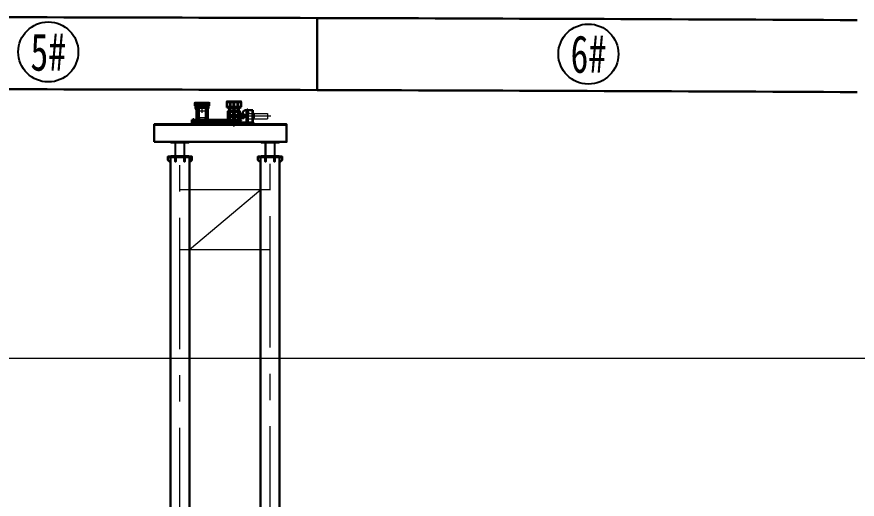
# Model space of a CAD drawing. Extents: x 1767995 to 4174245, y 542814 to 862564.
# Drawn here: x 2481951 to 2509961, y 656450 to 672524 of the extents above; entities that cross this region are included whole.
import ezdxf
from ezdxf.enums import TextEntityAlignment as Align
from ezdxf.lldxf.tags import DXFTag

# ---------------------------------------------------------------- set-up
doc = ezdxf.new("R2010")
doc.units = 0
doc.header["$LTSCALE"] = 3500.000000000002
for name, pattern in [('ACAD_ISO02W100', [15, 12, -3]), ('CENTER', [2, 1.25, -0.25, 0.25, -0.25]), ('CENTER8', [6.3500000000000005, 3.96875, -0.79375, 0.79375, -0.79375]), ('CENTERX2', [101.60000000000001, 63.5, -12.7, 12.7, -12.7]), ('DASHED', [0.75, 0.5, -0.25]), ('LINEL4', [12.5, 7.5, -2, 1, -2])]:
    doc.linetypes.add(name, pattern=pattern)
for name, color, linetype, lineweight in [('0 尺寸线', 4, 'Continuous', 18), ('1 BZ 标注', 2, 'Continuous', 13), ('1粗实线', 1, 'Continuous', 30), ('3中心线', 6, 'CENTER', 18), ('AM_0', 7, 'Continuous', 50), ('中心线', 2, 'CENTER', 15), ('尺寸标注', 3, 'Continuous', 18), ('文字', 7, 'Continuous', 15), ('标注', 3, 'Continuous', 18), ('桥 构造粗实', 1, 'Continuous', 30)]:
    doc.layers.add(name, color=color, linetype=linetype, lineweight=lineweight)
doc.layers.add('M_Prof', color=2, linetype='Continuous')
doc.layers.add('卡特粗实线', color=7, linetype='Continuous')
doc.styles.add('图内文字', font='仿宋_GB2312.TTF', dxfattribs={"width": 0.7})
tags = doc.linetypes.add('DASHDOT0', pattern=[1, 0.4, -0.3, 0, -0.3]).pattern_tags.tags
tags[10:11] = [DXFTag(74, 4), DXFTag(75, 0), DXFTag(340, '0'), DXFTag(46, 0.0), DXFTag(50, 0.0), DXFTag(44, 0.0), DXFTag(45, 0.0)]
tags[8:9] = [DXFTag(74, 4), DXFTag(75, 0), DXFTag(340, '0'), DXFTag(46, 0.0), DXFTag(50, 0.0), DXFTag(44, 0.0), DXFTag(45, 0.0)]
tags[6:7] = [DXFTag(74, 4), DXFTag(75, 0), DXFTag(340, '0'), DXFTag(46, 0.0), DXFTag(50, 0.0), DXFTag(44, 0.0), DXFTag(45, 0.0)]
tags[4:5] = [DXFTag(74, 4), DXFTag(75, 0), DXFTag(340, '0'), DXFTag(46, 0.0), DXFTag(50, 0.0), DXFTag(44, 0.0), DXFTag(45, 0.0)]

# ---------------------------------------------------------------- blocks, each defined once
blk = doc.blocks.new('SW_CENTERMARKSYMBOL_15')
at = {"color": 0, "linetype": 'Continuous', "lineweight": 0}
for p, q in [((-1, 0), (-1.213739999999962, 0)), ((0, 0), (-0.4999999999999451, 0)), ((0, 1), (0, 1.213740000000018)), ((0, 0), (0, 0.5000000000000006)), ((0, 0), (0, -0.5000000000000006)), ((0, 0), (0.5000000000000561, 0)), ((1, 0), (1.213740000000073, 0)), ((0, -1), (0, -1.21373999999999))]:
    blk.add_line(p, q, dxfattribs=at)
blk = doc.blocks.new('1234569')
at = {"layer": '尺寸标注', "color": 7, "linetype": 'CENTER8'}
for p, q in [((-196110.6224886115, -679551.4902300471), (-196089.9058662768, -679551.4902300471)), ((-196100.2641774442, -679561.8485412145), (-196100.2641774442, -679541.1319188797)), ((-196100.2641774442, -679595.4103165346), (-196100.2641774442, -679566.490230047))]:
    blk.add_line(p, q, dxfattribs=at)
at = {"layer": '尺寸标注', "color": 7}
for points in [[(-196105.6493422513, -679565.4902300471), (-196105.7641774441, -679565.4902300471, 0.4142135623730951), (-196107.7641774442, -679567.490230047), (-196107.7641774442, -679575.490230047)], [(-196092.7641774442, -679575.490230047), (-196092.7641774442, -679567.490230047, 0.4142135623730951), (-196094.7641774442, -679565.4902300471), (-196094.8790126369, -679565.4902300471)]]:
    blk.add_lwpolyline(points, format="xyb", dxfattribs=at)
blk.add_lwpolyline([(-196095.2641774441, -679575.4902300471), (-196095.2641774441, -679600.490230047), (-196100.2641774442, -679603.1568104632), (-196105.2641774442, -679600.490230047), (-196105.2641774442, -679575.4902300471)], dxfattribs=at)
for radius in [15, 10.35831116733607]:
    blk.add_circle((-196100.2641774442, -679551.4902300471), radius, dxfattribs=at)
blk = doc.blocks.new('456')
at = {"layer": '尺寸标注', "color": 1, "linetype": 'DASHDOT0'}
for p, q in [((-216146.60989758, -678336.9615042597), (-216153.60989758, -678336.9615042597)), ((-216150.10989758, -678340.4615042597), (-216150.10989758, -678333.4615042597))]:
    blk.add_line(p, q, dxfattribs=at)
at = {"layer": '尺寸标注', "color": 1}
blk.add_circle((-216150.10989758, -678336.9615042597), 3.5, dxfattribs=at)
blk = doc.blocks.new('321321')
at = {"layer": '尺寸标注', "color": 1, "linetype": 'DASHDOT0'}
for p, q in [((-216210.6599132378, -682363.8284220996), (-216217.6599132378, -682363.8284220996)), ((-216214.1599132378, -682367.3284220994), (-216214.1599132378, -682360.3284220997)), ((-215990.6599132378, -682363.8284220996), (-215997.6599132378, -682363.8284220996)), ((-215994.1599132379, -682367.3284220994), (-215994.1599132379, -682360.3284220997)), ((-215770.6599132378, -682363.8284220996), (-215777.6599132378, -682363.8284220996)), ((-215774.1599132378, -682367.3284220994), (-215774.1599132378, -682360.3284220997)), ((-215550.6599132378, -682363.8284220996), (-215557.6599132378, -682363.8284220996)), ((-215554.1599132378, -682367.3284220994), (-215554.1599132378, -682360.3284220997)), ((-215330.6599132378, -682363.8284220996), (-215337.6599132378, -682363.8284220996)), ((-215334.1599132378, -682367.3284220994), (-215334.1599132378, -682360.3284220997))]:
    blk.add_line(p, q, dxfattribs=at)
at = {"layer": '尺寸标注', "color": 1}
for points in [[(-216212.1992461502, -682367.1509489653), (-216210.3021870235, -682363.7916980261), (-216212.2628541111, -682360.4691711604), (-216216.1205803254, -682360.5058952337), (-216218.0176394521, -682363.8651461727), (-216216.0569723646, -682367.1876730386)], [(-215992.1992461502, -682367.1509489653), (-215990.3021870236, -682363.7916980261), (-215992.2628541112, -682360.4691711604), (-215996.1205803255, -682360.5058952337), (-215998.0176394522, -682363.8651461727), (-215996.0569723645, -682367.1876730386)], [(-215772.1992461502, -682367.1509489653), (-215770.3021870235, -682363.7916980261), (-215772.2628541111, -682360.4691711604), (-215776.1205803254, -682360.5058952337), (-215778.0176394521, -682363.8651461727), (-215776.0569723645, -682367.1876730386)], [(-215552.1992461503, -682367.1509489653), (-215550.3021870236, -682363.7916980261), (-215552.2628541111, -682360.4691711604), (-215556.1205803255, -682360.5058952337), (-215558.0176394522, -682363.8651461727), (-215556.0569723645, -682367.1876730386)], [(-215332.1992461502, -682367.1509489653), (-215330.3021870235, -682363.7916980261), (-215332.2628541111, -682360.4691711604), (-215336.1205803254, -682360.5058952337), (-215338.0176394521, -682363.8651461727), (-215336.0569723645, -682367.1876730386)]]:
    blk.add_lwpolyline(points, close=True, dxfattribs=at)
at = {"layer": '尺寸标注', "color": 4}
for centre, radius in [((-216214.1599132378, -682363.8284220996), 6), ((-216214.1599132378, -682363.8284220996), 5), ((-215994.1599132379, -682363.8284220996), 6), ((-215774.1599132378, -682363.8284220996), 6), ((-215554.1599132379, -682363.8284220996), 6), ((-215334.1599132378, -682363.8284220996), 6)]:
    blk.add_circle(centre, radius, dxfattribs=at)
at = {"layer": '尺寸标注', "color": 1}
for centre in [(-216214.1599132378, -682363.8284220996), (-215994.1599132379, -682363.8284220996), (-215774.1599132378, -682363.8284220996), (-215554.1599132378, -682363.8284220996), (-215334.1599132378, -682363.8284220996)]:
    blk.add_circle(centre, 5, dxfattribs=at)
at = {"layer": '尺寸标注', "color": 251}
for centre in [(-216214.1599132378, -682363.8284220996), (-215994.1599132379, -682363.8284220996), (-215774.1599132378, -682363.8284220996), (-215554.1599132378, -682363.8284220996), (-215334.1599132378, -682363.8284220996)]:
    blk.add_circle(centre, 3, dxfattribs=at)
blk = doc.blocks.new('0123')
at = {"layer": '尺寸标注', "color": 0}
for p, q in [((-197674.0185276587, -679484.2129935401), (-197674.0185276587, -679478.2290467797)), ((-197671.0185491343, -679484.2129935401), (-197671.0185491343, -679509.2129940798)), ((-197670.0185276586, -679484.2129935401), (-197670.0185276586, -679478.2290467797)), ((-197662.0185276587, -679478.2290467797), (-197662.0185276587, -679484.2129935401)), ((-197661.0185491342, -679484.2129935401), (-197661.0185491342, -679509.2129940798))]:
    blk.add_line(p, q, dxfattribs=at)
at = {"layer": '尺寸标注', "color": 0, "linetype": 'DASHDOT0'}
blk.add_line((-197666.0185491342, -679472.9098342648), (-197666.0185491342, -679512.5402289352), dxfattribs=at)
at = {"layer": '尺寸标注', "color": 0}
for points in [[(-197658.0185276587, -679478.2290467797), (-197674.0185276587, -679478.2290467797, 0.4142135623730951), (-197675.0185276587, -679479.2290467796), (-197675.0185276587, -679484.2290467796)], [(-197657.0185276586, -679484.2129935401), (-197657.0185276586, -679479.2290467796, 0.4142135623730951), (-197658.0185276587, -679478.2290467797), (-197658.0185276587, -679484.2129935401)]]:
    blk.add_lwpolyline(points, format="xyb", dxfattribs=at)
blk.add_lwpolyline([(-197671.0185491343, -679509.2129940798), (-197661.0185491342, -679509.2129940798), (-197666.0185491342, -679512.5402289352)], close=True, dxfattribs=at)
blk = doc.blocks.new('23322')
at = {"layer": '尺寸标注', "color": 0}
for p, q in [((39260.85669291508, 49108.69594595406), (39244.21888207668, 49101.82719618932)), ((39013.01832743175, 49006.71439650119), (39029.65613827016, 49013.58314626641)), ((39085.36933832476, 48934.02515420481), (39092.27710765577, 48950.64680261001)), ((39187.92828490003, 48933.78598848602), (39181.05953513505, 48950.42379932455)), ((39260.61752719618, 49006.13699937904), (39243.99587879121, 49013.04476871017))]:
    blk.add_line(p, q, dxfattribs=at)
for centre, radius in [((39021.32590126782, 49010.17621928103), 9.000000000000002), ((39021.57971330825, 49105.84687964455), 9.000000000000002), ((39137.09310055779, 49057.73520719328), 90), ((39137.09310055779, 49057.73520719328), 90), ((39089.40855822666, 49173.3167801334), 9.000000000000002), ((39185.07921859017, 49173.0629680932), 9.000000000000002), ((39252.29530703882, 49009.56346281117), 9.000000000000002), ((39252.54911907902, 49105.23412317481), 9.000000000000002), ((39088.7958017569, 48942.34737436241), 9.000000000000002), ((39184.46646212041, 48942.09356232187), 9.000000000000002)]:
    blk.add_circle(centre, radius, dxfattribs=at)
blk.add_arc((39137.08102385049, 49057.76445996412), 150.0000000002612, 296.461279667311, 243.538720332689, dxfattribs=at)
blk = doc.blocks.new('ewqwe')
h = blk.add_hatch()
h.set_pattern_fill('ANSI37', color=5, scale=4)
h.set_pattern_definition([(45, (60193.74557685853, -5943.269015994506), (-8.98025612106915, 8.98025612106915), []), (135, (60193.74557685853, -5943.269015994506), (-8.98025612106915, -8.98025612106915), [])])
h.paths.add_polyline_path([(965601.07493425, 492387.7309943765), (966080.2890345944, 492387.7309943767), (966080.2890345944, 492407.7309943768), (965601.07493425, 492407.7309943768)])
at = {"color": 2, "lineweight": 30}
for p, q in [((965601.2265854378, 492387.7309943767), (966081.226585438, 492387.7309943765)), ((965601.2265854378, 492207.7309753031), (965601.2265854378, 492377.73101345)), ((965601.2265854378, 492207.7309753031), (966081.226585438, 492207.7309753031)), ((965601.2265854378, 492187.7309943766), (966081.226585438, 492187.7309943766)), ((965651.226585438, 492147.7309943766), (965671.226585438, 492147.7309943766)), ((965706.2265961666, 492207.7309753031), (965706.2265961666, 492367.7310134503)), ((965726.2266068954, 492207.7309753031), (965726.2266068954, 492367.7310134501)), ((965831.2265949749, 492207.7309753031), (965831.2265949749, 492367.7310134501)), ((965851.2265759014, 492207.7309753031), (965851.2265759014, 492367.7310134501)), ((965956.22656398, 492207.7309753031), (965956.22656398, 492367.7310134501)), ((965976.2265449069, 492207.7309753031), (965976.2265449069, 492367.73101345)), ((966011.226585438, 492147.7309943766), (966031.226585438, 492147.7309943766)), ((966081.226585438, 492207.7309753031), (966081.226585438, 492377.73101345)), ((966081.226585438, 492187.7309943766), (966081.226585438, 492207.7309753031))]:
    blk.add_line(p, q, dxfattribs=at)
at = {"color": 2}
for p, q in [((965601.2265854378, 492367.73101345), (965601.2265854378, 492387.7309943765)), ((965601.2265854378, 492187.7309943766), (965601.2265854378, 492207.7309753031))]:
    blk.add_line(p, q, dxfattribs=at)
at = {"color": 2, "lineweight": 30}
blk.add_lwpolyline([(965601.2265854378, 492367.7310134501), (966081.226585438, 492367.73101345), (966081.226585438, 492387.7309943765)], dxfattribs=at)
at = {"layer": '0 尺寸线'}
blk.add_lwpolyline([(965601.07493425, 492387.7309943765), (966080.8700038105, 492387.7309943765), (966080.8700038105, 492407.7309943768), (965601.07493425, 492407.7309943768)], close=True, dxfattribs=at)
at = {"layer": '1 BZ 标注'}
for p, q in [((965651.226585438, 492147.7309943767), (965671.226585438, 492147.7309943767)), ((966011.226585438, 492147.7309943766), (966031.226585438, 492147.7309943766))]:
    blk.add_line(p, q, dxfattribs=at)
at = {"layer": '中心线', "linetype": 'CENTERX2'}
for p, q in [((965651.226585438, 492187.7309943766), (965651.226585438, 492147.7309943767)), ((965651.226585438, 492187.7309943766), (965651.226585438, 492147.7309943766)), ((965671.226585438, 492187.7309943766), (965671.226585438, 492147.7309943767)), ((965671.226585438, 492187.7309943766), (965671.226585438, 492147.7309943767)), ((965671.226585438, 492147.7309943767), (966011.226585438, 492147.7309943767)), ((965671.226585438, 492147.7309943767), (966011.226585438, 492147.7309943765)), ((966011.226585438, 492187.7309943766), (966011.226585438, 492147.7309943766)), ((966011.226585438, 492187.7309943766), (966011.226585438, 492147.7309943765)), ((966031.226585438, 492187.7309943766), (966031.226585438, 492147.7309943766)), ((966031.226585438, 492187.7309943766), (966031.226585438, 492147.7309943765))]:
    blk.add_line(p, q, dxfattribs=at)
at = {"layer": '卡特粗实线'}
blk.add_line((965976.2265639805, 492207.7309753031), (965996.2265449069, 492207.7309753031), dxfattribs=at)
blk = doc.blocks.new('A$C159A2C35')
h = blk.add_hatch()
h.set_pattern_fill('ANSI37', color=5, scale=4)
h.set_pattern_definition([(45, (-904848.285244749, -497628.078928254), (-8.98025612106915, 8.98025612106915), []), (135, (-904848.285244749, -497628.078928254), (-8.98025612106915, -8.98025612106915), [])])
h.paths.add_polyline_path([(448.6317725235131, 702.921082117129), (927.8739669823552, 702.921082117129), (927.8739669823552, 722.921082117129), (448.6317725235131, 722.921082117129)])
at = {"layer": '尺寸标注', "linetype": 'ACAD_ISO02W100', "lineweight": 30, "ltscale": 3}
h = blk.add_hatch(dxfattribs=at)
h.set_pattern_fill('ANSI32', color=3, scale=50)
h.set_pattern_definition([(45, (-39514.22657895717, -48795.50125655368), (-13.25825214724776, 13.25825214724777), []), (45, (-39505.38774420717, -48795.50125655368), (-13.25825214724776, 13.25825214724777), [])])
h.paths.add_polyline_path([(-578.149722144939, 68.1275036977604), (-578.1497221521568, 48.2771584643051), (-175.1497221521567, 48.2771584643051), (-175.1497167877387, 68.17030723171774)])
at = {"color": 2, "lineweight": 30}
for p, q in [((448.258212986635, 602.9210630437592), (448.258212986635, 722.921082117129)), ((448.258212986635, 702.921082117129), (928.258212986868, 702.921082117129)), ((448.258212986635, 602.9210630437592), (928.258212986868, 602.9210630437592)), ((448.258212986635, 582.9210821171291), (928.258212986868, 582.9210821171291)), ((473.4862956702709, 532.921082117362), (473.4862956702709, 582.9210821171291)), ((483.4862956698052, 532.921082117362), (483.4862956698052, 582.9210821171291)), ((553.2582237154711, 602.9210630436427), (553.2582237154711, 682.9211011907317)), ((563.4862956700382, 432.9210821171291), (563.4862956700382, 582.9210821171291)), ((573.25823444454, 602.9210630436427), (573.25823444454, 682.9211011907317)), ((678.2582225238439, 602.9210630436427), (678.2582225238439, 682.9211011907317)), ((698.2582034501248, 602.9210630436427), (698.2582034501248, 682.9211011906153)), ((803.2581915291958, 602.9210630436427), (803.2581915291958, 682.9211011906153)), ((814.0874896792229, 432.9210821173619), (814.0874896792229, 582.9210821171291)), ((823.2581724557094, 602.9210630436427), (823.2581724557094, 682.9211011906153)), ((893.7517663687468, 532.921082117362), (893.7517663687468, 582.9210821171291)), ((903.7517663687468, 532.921082117362), (903.7517663687468, 582.9210821171291)), ((928.258212986868, 602.9210630436427), (928.2582129866349, 702.921082117129)), ((473.4862956702709, 532.921082117362), (483.4862956698052, 532.921082117362)), ((473.4862956702709, 532.921082117362), (521.5227206894197, 432.9210821173619)), ((483.4862956698052, 532.921082117362), (531.5227206894197, 432.9210821173619)), ((521.5227206894197, 432.9210821173619), (563.4862956700382, 432.9210821173619)), ((814.0874896792229, 432.9210821173619), (855.7153413491324, 432.9210821171291)), ((893.7517663687468, 532.921082117362), (845.7153413493651, 432.9210821171291)), ((903.7517663687468, 532.921082117362), (855.7153413491324, 432.9210821171291))]:
    blk.add_line(p, q, dxfattribs=at)
at = {"color": 2}
for p, q in [((448.258212986635, 682.9211011906153), (448.258212986635, 702.921082117129)), ((448.258212986635, 582.9210821171291), (448.258212986635, 602.9210630437592))]:
    blk.add_line(p, q, dxfattribs=at)
at = {"color": 5, "linetype": 'DASHED'}
for p, q in [((553.4862956702708, 432.9210821171291), (553.4862956702708, 582.9210821171291)), ((824.0874896792229, 432.9210821173619), (824.0874896792229, 582.9210821171291))]:
    blk.add_line(p, q, dxfattribs=at)
at = {"color": 5, "linetype": 'Continuous', "lineweight": 0}
for p, q in [((-771.2584579978137, 351.9112470559776), (-1493.110274356557, 351.8656522980891)), ((-877.5488757085986, 374.5097935517551), (-878.7048155870289, 374.5097935517551)), ((-869.5137600197921, 368.6567663284951), (-873.2081799714362, 368.6567663284951)), ((-873.1927068142686, 368.6567663284951), (-873.1927068142686, 365.3850333385635)), ((-873.1927068142686, 365.3850333385635), (-873.1927068142686, 351.9112470559776)), ((-869.5309297954664, 365.3850333385635), (-869.5309297954664, 368.6567663284951)), ((-869.5309297954664, 365.3850333385635), (-869.5309297954664, 351.9112470559776)), ((-864.0188210222404, 374.5097935517551), (-865.1747608997392, 374.5097935517551)), ((-771.2584579978137, 393.9940790461841), (-811.2584579975809, 393.9940790461841)), ((-771.2584579978137, 385.994079046417), (-811.2584579975809, 385.994079046417)), ((-771.2584579978137, 377.9940790461841), (-811.2584579975809, 377.9940790461841)), ((-771.2584579978137, 171.9112470559776), (-1493.256829032907, 171.8656522980891)), ((-771.2584579978137, 125.9112470559776), (-811.2584579975809, 125.9112470559776)), ((-771.2584579978137, 117.9112470559775), (-811.2584579975809, 117.9112470559775)), ((-771.2584579978137, 109.9112470559776), (-811.2584579975809, 109.9112470559776))]:
    blk.add_line(p, q, dxfattribs=at)
at = {"color": 6, "linetype": 'Continuous'}
blk.add_line((-578.1497221521568, 423.8614195066038), (-175.1497167877387, 423.8614195066038), dxfattribs=at)
at = {"color": 5, "linetype": 'Continuous'}
for p, q in [((-546.1497167877387, 98.12750369776042), (-546.1497167877387, 423.8614195066038)), ((-207.1497167877387, 423.8614195066038), (-207.1497167877387, 98.12750369776042))]:
    blk.add_line(p, q, dxfattribs=at)
at = {"color": 7, "linetype": 'Continuous'}
for p, q in [((686.2582128918729, 418.031301185023), (690.2582130818628, 418.031301185023)), ((-1026.258457997814, 44.99999999953433), (-587.5355266234837, 44.99999999953433)), ((-923.4169557697604, 44.99999999953433), (-951.881525648525, 44.99999999953433)), ((-667.2362001240252, 44.99999999953433), (-724.1652720167767, 44.99999999953433)), ((-587.5355266234837, 44.99999999953433), (-576.1497258185409, 44.99999999953433)), ((-117.8170534225646, 45.00000000011641), (-576.1497258185409, 44.99999999953433)), ((684.2584579198156, 130.9539877106435), (688.2584581098052, 130.9539877106435))]:
    blk.add_line(p, q, dxfattribs=at)
at = {"color": 2, "lineweight": 30}
blk.add_lwpolyline([(448.258212986635, 682.9211011907317), (928.258212986868, 682.9211011906153)], dxfattribs=at)
at = {"color": 5, "linetype": 'Continuous', "lineweight": 0}
for points in [[(-863.8958193054422, 382.4823480113409), (-863.7767845757771, 382.4946145610884), (-864.2509554161225, 382.4468971752794), (-865.5289839368777, 382.3332746573724), (-867.479484025389, 382.2021175920963), (-869.8886139320675, 382.1109413329978), (-872.4724276447666, 382.1004307828843), (-874.936799437739, 382.1745984449517), (-877.0172604781108, 382.3010389127303), (-878.4809668872039, 382.4248411387671), (-878.8854517021683, 382.4942604315002), (-878.8854517021683, 382.4942604315002)], [(-878.7048155870289, 374.5097935517551), (-878.8854036228729, 380.4430029483047), (-878.8854517021683, 382.4942604315002)], [(-863.7904313856268, 382.4946142412955), (-863.8382329861632, 380.4440039535984), (-864.0188210222404, 374.5097935517551)]]:
    blk.add_lwpolyline(points, dxfattribs=at)
blk.add_lwpolyline([(-811.2584579975809, 94.9112470559776), (-811.2584579975809, 409.9112470559775, -0.414213562373122), (-809.2584579978137, 411.9112470559775), (-773.2584579975809, 411.9112470559775, -0.4142135623730951), (-771.2584579978137, 409.9112470559775), (-771.2584579978137, 94.9112470559776, -0.4142135623730951), (-773.2584579975809, 92.91124705597755), (-809.2584579978137, 92.91124705597755, -0.4142135623730682)], format="xyb", close=True, dxfattribs=at)
for points in [[(-603.2584579978137, 286.9112470557448), (-751.2584579978137, 286.9112470559776, -0.4142135623728679), (-753.2584579978137, 288.9112470559776), (-753.2584579978137, 309.911247056094, 0.4142135623730951), (-755.258457997581, 311.911247056094), (-771.2584579978137, 311.911247056094)], [(-771.2584579978137, 211.9112470559776), (-755.258457997581, 211.9112470559776, 0.4142135623730951), (-753.2584579978137, 213.9112470559776), (-753.2584579978137, 234.911247056094, -0.4142135623728679), (-751.2584579978137, 236.911247056094), (-603.2584579978137, 236.911247056094, 0.4142135623730753), (-598.258457997348, 241.9112470559776), (-598.258457997348, 281.911247056094, 0.4142135623728953), (-603.2584579978137, 286.9112470559776)]]:
    blk.add_lwpolyline(points, format="xyb", dxfattribs=at)
at = {"color": 7, "linetype": 'Continuous'}
for centre, radius in [((688.2582129871007, 418.0313052196288), 8.263205966368332), ((688.2582129871007, 418.0313052196288), 7.137400000000298), ((688.2582129871007, 418.0313052196288), 1.999999999999316), ((686.2584580148105, 130.9539917449001), 8.263205966368332), ((686.2584580148105, 130.9539917449001), 7.137400000000298), ((686.2584580148105, 130.9539917449001), 1.999999999999316)]:
    blk.add_circle(centre, radius, dxfattribs=at)
at = {"color": 5, "linetype": 'Continuous', "lineweight": 0}
for points, knots in [([(-873.1927068142686, 368.6567663284951), (-874.6441812724808, 369.4497883167352), (-876.1045613295863, 370.2476759338751), (-877.5401214663872, 371.0889131502481), (-877.5488757085986, 371.0940431302878)], [0, 0, 0, 0, 0.9939018632823368, 1, 1, 1, 1]), ([(-865.1747608997392, 371.0940431302878), (-866.016989253927, 370.5960447601973), (-867.4497425749432, 369.748876870377), (-868.9235032133294, 368.9755156291649), (-869.5309297954664, 368.6567663284951)], [0, 0, 0, 0, 0.5878390535828907, 1, 1, 1, 1])]:
    blk.add_open_spline(points, degree=3, knots=knots, dxfattribs=at)
at = {"color": 7, "linetype": 'Continuous'}
for points in [[(682.1531178390143, 412.0179077830398), (681.5447815794032, 412.7716184048913), (680.3281032277738, 414.2790468786841), (679.5822269520722, 417.1447535171173), (679.7652357902842, 420.0611932962202), (680.9185116579755, 422.7614729177439), (682.8957667257637, 424.9257061756217), (685.4793447612318, 426.3137055509723), (688.3747914370615, 426.7669059648178), (691.2543727273587, 426.236714453902), (693.7960658080409, 424.7846661596558), (695.7164662985596, 422.5722469394095), (696.7980771774892, 419.8463201685808), (696.9168770553077, 416.9151403526776), (696.059831011109, 414.1104370574466), (694.3233377027791, 411.7471645852783), (691.9030557982621, 410.0924960464472), (689.0691816201432, 409.3311550053767), (686.1576232037041, 409.5594340567476), (683.7749599700327, 410.5652316198684), (682.6065140850842, 411.6118029546924), (682.1531178390143, 412.0179077830398)], [(680.1533628667239, 124.9405943083111), (679.5450266073458, 125.694304930279), (678.328348255949, 127.2017334041884), (677.5824719800147, 130.0674400426214), (677.7654808184598, 132.9838798217242), (678.9187566859181, 135.6841594430152), (680.8960117537063, 137.8483927010093), (683.4795897894073, 139.23639207636), (686.3750364650041, 139.6895924902055), (689.2546177553012, 139.1594009792898), (691.7963108362164, 137.7073526850436), (693.716711326735, 135.4949334647972), (694.7983222054319, 132.7690066939685), (694.9171220834833, 129.8378268780652), (694.0600760390516, 127.0331235828344), (692.3235827307216, 124.669851110666), (689.9033008262048, 123.0151825718349), (687.0694266480858, 122.2538415307645), (684.1578682318795, 122.4821205821354), (681.7752049982082, 123.4879181452561), (680.6067591130268, 124.5344894803129), (680.1533628667239, 124.9405943083111)]]:
    blk.add_open_spline(points, degree=3, knots=[0, 0, 0, 0, 0.0537148966006973, 0.1074303082391635, 0.1611246475113363, 0.2148028768655653, 0.2685093734217135, 0.3222257111439956, 0.3758789164116791, 0.4294528231842742, 0.4830281121401154, 0.5366834806954222, 0.590400106676457, 0.6441057294828127, 0.6977837662166012, 0.7514790590178344, 0.8051994454717064, 0.8588792235059376, 0.9124731129733128, 0.9660366282040104, 1, 1, 1, 1], dxfattribs=at)
at = {"layer": '0 尺寸线'}
blk.add_lwpolyline([(448.6317725235131, 702.921082117129), (927.8739669823552, 702.921082117129), (927.8739669823552, 722.921082117129), (448.6317725235131, 722.921082117129)], close=True, dxfattribs=at)
at = {"layer": '1 BZ 标注'}
for p, q in [((928.258212986868, 702.921082117129), (928.258212986868, 682.9211011906153)), ((928.258212986868, 602.9210630436427), (928.258212986868, 582.9210821171291)), ((-1493.110237233574, 351.9112470559776), (-1493.256791910156, 171.9112470559776))]:
    blk.add_line(p, q, dxfattribs=at)
at = {"layer": 'AM_0', "color": 7, "lineweight": 30}
for p, q in [((-1010.258457997348, 452.84755335527), (-1010.258457997348, 44.99999999953433)), ((-841.2584579978138, 452.84755335527), (-1010.258457997348, 452.84755335527)), ((-990.258457997581, 452.84755335527), (-990.258457997581, 44.99999999953433)), ((-811.2584579975809, 452.8757333233953), (-841.2584579978138, 452.8475533553865)), ((-841.2584579978138, 44.99999999953433), (-841.2584579978138, 452.84755335527)), ((-811.2584579975809, 44.99999999953433), (-811.2584579975809, 452.8757333233953)), ((-761.2584579975809, 452.8757333233953), (-811.2584579975809, 452.8757333233953)), ((-877.2065476784481, 44.99999999953433), (-877.2065476784481, 0)), ((1006.258457997813, 44.99999999953433), (1006.258457998046, 134.9999999995343)), ((1026.258457997814, 45.00000000011641), (1026.258457998046, 134.9999999995343))]:
    blk.add_line(p, q, dxfattribs=at)
blk.add_lwpolyline([(1026.258457998046, 134.9999999995343), (-511.2584579975809, 135, -0.4142135623729815), (-661.2584579975809, 285), (-661.2584579975809, 352.8757333235117, 0.4144910362635379), (-761.3531842008232, 452.8756884578615)], format="xyb", dxfattribs=at)
for points in [[(-1026.258457997814, 44.99999999953433), (1026.258457997814, 44.99999999953433), (1026.258457997814, 0), (-1026.258457997814, 0)], [(386.2584580006078, 65.00000008218922), (986.2584580292461, 65), (986.2584580262192, 45.00000000011641), (386.2584579978138, 45.00000008218921)]]:
    blk.add_lwpolyline(points, close=True, dxfattribs=at)
blk.add_lwpolyline([(-678.1497221521568, 44.99999999953433), (-678.1497221521568, 48.2771584643051), (-576.1497258185409, 48.2771584643051), (346.2584579978138, 48.2771584643051), (346.2584579978138, 44.99999999953433)], dxfattribs=at)
at = {"layer": '中心线', "linetype": 'CENTERX2'}
blk.add_line((688.2582129871007, 609.7984953549458), (688.2582129871007, 363.2941983924248), dxfattribs=at)
at = {"layer": '卡特粗实线'}
blk.add_line((823.2581915291958, 602.9210630436427), (843.2581724557094, 602.9210630436427), dxfattribs=at)
at = {"layer": '尺寸标注', "color": 253, "linetype": 'LINEL4'}
for p, q in [((-377.2100426957477, -88.33910231199116), (-377.2100426957477, 571.1314795385114)), ((-377.2100426957477, 571.1314795385114), (-377.2100426957477, -88.33910231199116)), ((-377.1334783993661, -22.10258135793265), (-377.1334783993661, 521.5133262081072)), ((-325.7208969348576, 385.8839316968807), (-332.6286662656348, 369.2622832919005)), ((546.2584580145776, 439.9971114117652), (546.2584580145776, 65.00000004097818)), ((827.0475876182318, 440.348108605016), (826.2584580148103, 65.00000004097818)), ((-1611.042841017945, 261.9112470559776), (-206.5495023920667, 261.9112470559776)), ((546.2584580145776, 121.2836976866238), (826.2584580148103, 121.2836976866238)), ((596.2584580148105, 205.0000000409782), (596.2584580148105, 143.0913917450234)), ((776.2584580145776, 205.0000000409782), (776.2584580145776, 143.0913917450234))]:
    blk.add_line(p, q, dxfattribs=at)
at = {"layer": '尺寸标注', "color": 1, "lineweight": 30}
for p, q in [((538.2582743454259, 580.9215295528993), (538.2588253810536, 564.2430824637412)), ((538.7585410210304, 562.9205953888595), (837.7580143113155, 562.9304739742074)), ((539.4762111972085, 562.4026282234117), (585.4300302460323, 551.0378551563481)), ((836.2581446901895, 582.920568604255), (540.2582812835462, 582.9215956302359)), ((787.4771787903737, 551.2570701565127), (837.0404962170869, 562.4124437388964)), ((838.2575498186052, 564.2527522124583), (838.258137749508, 580.9204980570357)), ((497.2584580148105, 540.0000000152504), (497.2584580148105, 65.00000006705523)), ((497.2584580148105, 539.9999968039338), (875.2584580145777, 539.9999968039338)), ((502.2584580148104, 545.0000000152503), (870.2584580150432, 545.0000000152503)), ((585.7595025617628, 550.7393014057305), (786.7598810249472, 550.7392898859689)), ((586.2601251802408, 549.4158092214493), (586.2603218145667, 545.0030883520375)), ((786.260321499547, 545.011019932921), (786.260125189321, 549.4166020171251)), ((875.2584580145777, 540.0000000152504), (875.2584580145777, 65.00000001525041))]:
    blk.add_line(p, q, dxfattribs=at)
at = {"layer": '尺寸标注', "color": 4}
for p, q in [((-811.2584579975809, 401.9940790461841), (-811.2584579975809, 342.9112470559776)), ((-811.2584579975809, 388.1110213687643), (-811.2584579975809, 44.99999999953433)), ((-811.2584579975809, 92.91124705597755), (-811.2584579975809, 152.911247056094)), ((-811.2584579975809, 44.99999999953433), (1026.258457997814, 45.00000000011641)), ((-227.2884541025851, 98.12750369776042), (-527.2890676371753, 98.12750369776042)), ((-522.1476134790573, 48.2771584643051), (-522.1476134336554, 48.27673361555208)), ((-514.1476134336554, 48.2771584643051), (-514.1476134790573, 48.27758331317455)), ((-443.9844926542137, 127.9778489316813), (-310.3066175584682, 127.9778489316813)), ((-385.1310197529383, 45.00000000011641), (-385.1310196626, 44.99914951773825)), ((-381.1310197301208, 44.99999999988358), (-381.1310196851846, 44.99957475857809)), ((-373.1310196851846, 44.99999999953433), (-373.1310197301208, 45.00042524095625)), ((-369.1310196626, 44.99999999953433), (-369.1310197529383, 45.00085048237815)), ((-244.1334791947156, 68.16383000963833), (-244.1334791947156, 68.16298031166662)), ((-228.1334791947156, 68.16383000963833), (-228.1334791947156, 68.16467970761005)), ((346.2584579978138, 44.99999999953433), (346.2584579980467, 134.9999999995343)), ((365.8782957331277, 44.99999999953433), (365.8782957331277, 134.9999999995343)), ((506.2584580148104, 65.00000004097818), (686.2584580148105, 65.00000004097818)), ((686.2584580148105, 142.6224437570199), (586.2584580148105, 125.0000000409782)), ((686.2584580148105, 65.00000004097818), (866.2584580145775, 65.00000004097818))]:
    blk.add_line(p, q, dxfattribs=at)
at = {"layer": '尺寸标注', "color": 6, "lineweight": 30}
for p, q in [((-708.258457997581, 290.9112470559776), (-708.258457997581, 326.9112470557447)), ((-708.258457997581, 290.9112470559776), (-708.258457997581, 326.9112470557447)), ((-706.2584579978137, 328.9112470557447), (-578.1497221521568, 328.911247056094)), ((-706.2584579978137, 288.9112470559776), (-578.1497221521568, 288.9112470559776)), ((-708.258457997581, 196.9112470559776), (-708.258457997581, 232.9112470559776)), ((-708.258457997581, 196.9112470559776), (-708.258457997581, 232.9112470559776)), ((-706.2584579978137, 234.911247056094), (-578.1497221521568, 234.911247056094)), ((-706.2584579978137, 194.9112470559775), (-578.1497221521568, 194.9112470559775)), ((-175.1497167877387, 63.27715846442152), (-175.1497167877387, 58.2771584643051))]:
    blk.add_line(p, q, dxfattribs=at)
at = {"layer": '尺寸标注', "color": 4, "linetype": 'ACAD_ISO02W100'}
for p, q in [((-673.2584579978137, 288.9112470559776), (-673.2584579978137, 328.911247056094)), ((-673.2584579978137, 286.9112470557448), (-673.2584579978137, 236.911247056094)), ((-673.2584579978137, 236.911247056094), (-673.2584579978137, 286.9112470559776)), ((-648.2584579978137, 288.9112470559776), (-648.2584579978137, 328.911247056094)), ((-648.2584579978137, 236.911247056094), (-648.2584579978137, 286.9112470559776)), ((-623.2584579975809, 288.9112470559776), (-623.2584579975809, 328.911247056094)), ((-623.2584579975809, 286.9112470557448), (-623.2584579975809, 236.911247056094)), ((-623.2584579975809, 236.911247056094), (-623.2584579975809, 286.9112470559776)), ((-673.2584579978137, 194.9112470559775), (-673.2584579978137, 234.911247056094)), ((-648.2584579978137, 194.9112470559775), (-648.2584579978137, 234.911247056094)), ((-623.2584579975809, 194.9112470559775), (-623.2584579975809, 234.911247056094))]:
    blk.add_line(p, q, dxfattribs=at)
at = {"layer": '尺寸标注', "color": 2}
blk.add_line((-578.1497221521568, 87.12750369776042), (-578.1497221521568, 423.8614195066038), dxfattribs=at)
at = {"layer": '尺寸标注', "color": 1}
blk.add_line((-500.969085806515, 313.7720865230076), (-484.3474374013021, 306.8643171917647), dxfattribs=at)
at = {"layer": '尺寸标注', "color": 4, "linetype": 'ACAD_ISO02W100', "lineweight": 30, "ltscale": 3}
for p, q in [((-392.1334783993661, 126.9778489316813), (-392.1334783993661, 515.0000000416767)), ((-362.1334783993661, 126.9778489316813), (-362.1334783993661, 515.0000000416767))]:
    blk.add_line(p, q, dxfattribs=at)
at = {"layer": '尺寸标注', "color": 8}
for p, q in [((537.784362740349, 539.9999968039338), (537.784362740349, 443.2366467434913)), ((537.784362740349, 443.2366467434913), (552.5740047807338, 437.5827608268008)), ((552.5740047807338, 437.5827608268008), (552.5740047807338, 422.914680807502)), ((552.5740047807338, 422.914680807502), (819.9352825474925, 422.914680807502)), ((834.1598926887383, 443.0412888969295), (819.9352825474925, 437.6549283135682)), ((819.9352825474925, 422.914680807502), (819.9352825474925, 437.6549283135682)), ((834.1598926887383, 443.0412888969295), (834.1598926887383, 539.9999968039338)), ((-526.1481445613317, 53.27714444173035), (-522.1485693878493, 57.27714336290955)), ((-526.1481445613317, 53.27714444173035), (-526.1476134115364, 48.27630876644979)), ((-522.1497224601917, 88.1334515833296), (-518.149722483009, 90.05490398826076)), ((-522.1497224601917, 68.133451583446), (-522.1497224601917, 88.1334515833296)), ((-522.1497224601917, 68.133451583446), (-522.1485693878493, 57.27714336290955)), ((-518.149722483009, 90.05490398826076), (-514.1497224606574, 88.1334515833296)), ((-514.1497224606574, 88.1334515833296), (-514.1475983057171, 68.13430150703061)), ((-514.1497225055937, 68.13430128141772), (-514.1485693422146, 57.27714120573364)), ((-514.1485694327857, 57.2779930611141), (-510.1481444707607, 53.27714012714569)), ((-510.1481444707607, 53.27714012714569), (-510.1476135018747, 48.27800816239323)), ((-385.1318996946794, 53.27710641501471), (-381.1323249128181, 57.2771053366596)), ((-385.1318996942136, 53.27710641524754), (-385.1313681486063, 48.2771584643051)), ((-381.1356048479211, 88.14844283577986), (-377.13560487004, 90.0698952410603)), ((-381.1356048479211, 68.14844283577986), (-381.1356048479211, 88.14844283577986)), ((-381.1334783770144, 68.12707845680416), (-381.1323249128181, 57.2771053366596)), ((-377.13560487004, 90.0698952410603), (-373.1356048479211, 88.14844283577986)), ((-373.1356048479211, 88.14844283577986), (-373.1334806934465, 68.14929275936447)), ((-373.1334784219507, 68.12792893918231), (-373.132324867649, 57.27710317936724)), ((-373.132324867649, 57.27710317913443), (-369.1318996036425, 53.27710210066289)), ((-369.1318996036425, 53.27710210066289), (-369.131368058268, 48.2771584643051)), ((-244.1334791947156, 53.27706839330494), (-240.1334791947156, 57.2770673148334)), ((-244.1334791947156, 53.27706839377061), (-244.1334791947156, 48.2771584643051)), ((-240.135603349423, 88.16340493503955), (-236.1356033720076, 90.08485734008718)), ((-240.135603349423, 68.16340493503957), (-240.135603349423, 88.16340493503955)), ((-240.1334791947156, 68.16383000963833), (-240.1334791947156, 57.2770673148334)), ((-240.1334791947156, 57.2770673148334), (-240.1330138626509, 57.2770673148334)), ((-236.1356033720076, 90.08485734008718), (-232.135603349423, 88.16340493503955)), ((-232.135603349423, 88.16340493503955), (-232.1334791947156, 68.16425485862419)), ((-232.1334791947156, 68.16383000963833), (-232.1334791947156, 57.27706515754107)), ((-232.1334791947156, 57.2770673148334), (-228.1334791947156, 53.27706407895311)), ((-228.1334791947156, 53.27706407895311), (-228.1334791947156, 48.2771584643051)), ((423.3132875179872, 73.08864510059357), (449.0439399124588, 73.08864510059357)), ((423.3944156591315, 65.00000007706694), (423.3944156591315, 73.08864510059357)), ((449.0439399115275, 65.00000007357447), (423.3944156591315, 65.00000007706694)), ((426.2584579978137, 17.21063733205665), (426.2584580006078, 65.0000000760192)), ((426.2584579978137, 17.21063733205665), (436.2584579978138, 12.86789791483897)), ((426.8466188332531, 16.95521440776065), (426.8584579995367, 44.99999999953433)), ((427.2584579978138, 27.21063733205665), (427.2584580001421, 73.00000007590279)), ((443.2584579978138, 25.21063733100891), (429.2584579978138, 25.21063733205665)), ((436.2584579978138, 12.86789791483897), (446.2584579978138, 17.21063733100891)), ((445.2584579980467, 27.21063733100891), (445.258458000142, 73.00000007497145)), ((445.6255690315738, 16.93579014495481), (445.6584579991177, 44.99999999953433)), ((446.2584579978138, 17.21063733100891), (446.2584580003749, 65.00000007497145)), ((449.0439399124588, 73.08864510059357), (449.0439399115275, 65.00000007357447)), ((515.2584580145776, 100.1672765073599), (522.2584580148105, 102.6785824742401)), ((515.2584580145776, 100.1672765073599), (515.2584580145776, 55.00000004097819)), ((522.2584580148105, 102.6785824742401), (522.2584580148105, 55.00000004097819)), ((522.2584580148105, 102.6785824742401), (529.2584580145776, 100.2369924449594)), ((529.2584580145776, 100.2369924449594), (529.2584580145776, 55.00000004097819)), ((546.2584580145776, 205.0000000409782), (826.2584580148103, 205.0000000409782)), ((562.8274321949574, 125.0000000409782), (586.2584580150433, 125.0000000409782)), ((586.2584580148105, 125.0000000409782), (686.2584580148105, 142.6224437570199)), ((686.2584580148105, 142.6224437570199), (786.2584580145776, 125.0000000409782)), ((786.2584580145776, 125.0000000409782), (809.6894838346633, 125.0000000409782)), ((850.2584580148103, 102.6785824742401), (843.2584580150432, 100.2369924449594)), ((843.2584580150432, 100.2369924449594), (843.2584580150432, 55.00000004097819)), ((843.2584580150432, 95.00000004097818), (843.2584580150432, 55.00000004097819)), ((850.2584580148103, 102.6785824742401), (850.2584580148103, 55.00000004097819)), ((857.2584580150432, 100.1672765073599), (850.2584580148103, 102.6785824742401)), ((850.2584580148103, 99.93529864074664), (850.2584580148103, 55.00000004097819)), ((857.2584580150432, 100.1672765073599), (857.2584580150432, 55.00000004097819)), ((857.2584580150432, 95.00000004097818), (857.2584580150432, 55.00000004097819)), ((923.8764744692016, 73.09383359504862), (948.3115040594713, 73.09383359504862)), ((923.8764744692016, 65.00000000861473), (923.8764744692016, 73.09383359504862)), ((948.3115040580742, 65.00000000523868), (923.8764744692016, 65.00000000861473)), ((926.2584580266847, 16.14837960735895), (926.258458029013, 65.00000000721775)), ((926.2584580266847, 16.14837960735895), (936.258458026452, 12.84163691534195)), ((926.8584580265452, 16.14837960735895), (926.858458028175, 44.99999999988358)), ((927.2584580266847, 26.14837960735895), (927.2584580294788, 73.00000000721775)), ((943.2584580266847, 24.14837960666046), (929.2584580266847, 24.14837960712612)), ((936.258458026452, 12.84163691534195), (946.2584580266847, 16.14837960619479)), ((945.2584580266847, 26.14837960642763), (945.2584580294788, 73.00000000628643)), ((945.6584580265917, 16.14837960642762), (945.6584580282214, 44.99999999988358)), ((946.2584580266847, 16.14837960642762), (946.2584580290132, 65.00000000628643)), ((948.3115040594713, 73.09383359504862), (948.3115040580742, 65.00000000523868))]:
    blk.add_line(p, q, dxfattribs=at)
at = {"layer": '尺寸标注', "color": 1, "linetype": 'LINEL4'}
for p, q in [((586.2584580148105, 550.7393013767431), (586.2584580150433, 205.0000000409782)), ((786.2584580145776, 550.7392899144907), (786.2584580145776, 205.0000000409782))]:
    blk.add_line(p, q, dxfattribs=at)
at = {"layer": '尺寸标注', "color": 8, "linetype": 'ACAD_ISO02W100'}
for p, q in [((-661.2596833580172, 271.9180752760731), (-811.2584579975809, 271.9112470559776)), ((-661.2587725792546, 251.9105642139912), (-811.2584579975809, 251.9112470559776))]:
    blk.add_line(p, q, dxfattribs=at)
at = {"layer": '尺寸标注', "color": 6}
blk.add_line((947.2584579978136, 45.00000000011641), (-811.2584579975809, 45.00000000011641), dxfattribs=at)
at = {"layer": '尺寸标注', "color": 1, "linetype": 'CENTER8'}
blk.add_line((-632.7808631847147, 109.1274976318236), (327.3100300671067, 109.1274976318236), dxfattribs=at)
at = {"layer": '尺寸标注', "color": 6, "linetype": 'ACAD_ISO02W100', "lineweight": 30, "ltscale": 3}
for p, q in [((-578.118311590515, 98.12750720325857), (-175.152903154958, 98.17030706233345)), ((-578.1151252232958, 68.12750737252645), (-175.1497167877387, 68.17030723171774))]:
    blk.add_line(p, q, dxfattribs=at)
at = {"layer": '尺寸标注', "color": 8, "linetype": 'DASHDOT0'}
for p, q in [((-518.149722483009, 68.13387643243186), (-518.149722483009, 90.05490398826076)), ((-377.13560487004, 68.14886768488213), (-377.13560487004, 90.0698952410603)), ((-236.1356033717748, 68.16382978402542), (-236.1356033720076, 90.08485734008718))]:
    blk.add_line(p, q, dxfattribs=at)
at = {"layer": '尺寸标注', "color": 0}
blk.add_line((323.8502786906902, 44.99999999953433), (924.258457997814, 44.99999999953433), dxfattribs=at)
at = {"layer": '尺寸标注', "color": 8, "linetype": 'CENTER8'}
for p, q in [((436.2584579978138, 25.21063733147457), (436.2584579978138, 73.08864510059357)), ((936.2584580266847, 24.14837960689329), (936.2584580266847, 73.09383359504862))]:
    blk.add_line(p, q, dxfattribs=at)
at = {"layer": '尺寸标注', "color": 6, "lineweight": 30}
for points in [[(-1020.871043515391, 360.725223900401), (-1026.258457997814, 360.725223900401), (-1026.258457997814, 163.0469477064907), (-1020.907349048648, 163.0469477064907)], [(-1015.609566948609, 163.0469477064907), (-1010.258457997348, 163.0721089590806), (-1010.258457997348, 360.7503851531074), (-1015.645872477675, 360.725223900401)], [(-578.149722144939, 68.1275036977604), (-578.1497221521568, 423.8614195066038), (-546.1497167877387, 423.8614195066038), (-546.1497167877387, 98.12750369776042)], [(-546.1497167877387, 98.12750369776042), (-546.1497167877387, 423.8614195066038), (-207.1497167877387, 423.8614195066038), (-207.1497167877387, 98.12750369776042)], [(-207.1497167877387, 98.12750369776042), (-207.1497167877387, 423.8614195066038), (-175.1497167877387, 423.8614195066038), (-175.1119380381424, 68.17031124420464)]]:
    blk.add_lwpolyline(points, dxfattribs=at)
at = {"layer": '尺寸标注', "color": 2}
blk.add_lwpolyline([(-705.3341935186181, 328.9112470557447), (-665.3341935186181, 328.9112470557447), (-665.3341935186181, 333.9112470557448), (-705.3341935186181, 333.9112470557448)], close=True, dxfattribs=at)
at = {"layer": '尺寸标注', "color": 3}
blk.add_lwpolyline([(-623.258444200037, 338.742739420617, 0.4142135623730951), (-626.258444200037, 341.7427394207334), (-653.3016827914397, 341.7427394207334), (-662.5930424237157, 341.7427394207334), (-670.2584591628982, 341.7427387246862, 0.4142135623748683), (-673.2584588904865, 338.7427384523908), (-673.2584585426375, 334.9112470609834), (-665.2584591628984, 334.9112470609834), (-665.2584591628984, 328.911247060867), (-673.2584579978137, 328.9112465160433), (-673.2584442854858, 177.9125119773671, 0.4145834486623272), (-670.2546558969188, 174.912514641881), (-626.2546558117027, 174.9680777143221, 0.4138437462109975), (-623.258444200037, 177.9680753219873)], format="xyb", close=True, dxfattribs=at)
at = {"layer": '尺寸标注', "color": 4, "lineweight": 30}
blk.add_lwpolyline([(-542.1316312889103, 545.0000000414437), (-212.2884541025851, 545.0000000414437), (-212.2884541025851, 515.0000000416767), (-542.1316312889103, 515.0000000416767)], close=True, dxfattribs=at)
at = {"layer": '尺寸标注', "color": 4, "linetype": 'ACAD_ISO02W100', "lineweight": 30, "ltscale": 3}
for points in [[(-542.1316312889103, 127.9778489316813), (-542.1316312889103, 515.0000000416767), (-512.1316312889103, 515.0000000416767), (-512.1316312889103, 128.0121290271636)], [(-242.2884541025851, 128.0201018840307), (-242.2884541025851, 515.0000000416767), (-212.2884541025851, 515.0000000416767), (-212.2884541025851, 126.9778489316813)]]:
    blk.add_lwpolyline(points, dxfattribs=at)
at = {"layer": '尺寸标注', "color": 7, "linetype": 'ACAD_ISO02W100'}
blk.add_lwpolyline([(327.3100300671067, 115.1274976318236), (-632.7808631847147, 115.1274976318236), (-632.7808631847147, 103.1274976318236), (327.3100300671067, 103.1274976318236)], close=True, dxfattribs=at)
at = {"layer": '尺寸标注', "color": 3, "linetype": 'ACAD_ISO02W100', "lineweight": 30, "ltscale": 3}
blk.add_lwpolyline([(-578.1497221521568, 48.2771584643051), (-175.1497221521567, 48.2771584643051), (-175.1497167877387, 68.17030723171774), (-578.149722144939, 68.1275036977604)], close=True, dxfattribs=at)
at = {"layer": '尺寸标注', "color": 4, "lineweight": 30}
blk.add_lwpolyline([(-542.2890676369425, 113.1275036977604, 0.4142135623730951), (-527.2890676371753, 98.12750369776042), (-227.2884541025851, 98.12750369776042, 0.4142135623730951), (-212.2884541025851, 113.1275036977604), (-212.2884541025851, 127.9778489316813), (-542.2890676369425, 127.9778489316813)], format="xyb", close=True, dxfattribs=at)
at = {"layer": '尺寸标注', "color": 4}
for points in [[(534.4087725316639, 45.0000000637956), (534.4087725323625, 55.00000004097819), (510.1103635067119, 55.00000004097819), (510.1103636615443, 45.0000000637956)], [(838.1081434979567, 45.0000000637956), (838.1081434979567, 55.00000004097819), (862.4065525231418, 55.00000004097819), (862.4065523680766, 45.0000000637956)]]:
    blk.add_lwpolyline(points, dxfattribs=at)
at = {"layer": '尺寸标注', "color": 8}
for points in [[(533.4723834474571, 55.00000004097819), (511.2768846079707, 55.00000004097819), (511.2779946122319, 47.89809246268123), (533.4734934517182, 47.89809246268123)], [(839.0445325821637, 55.00000004097819), (861.2400314218829, 55.00000004097819), (861.2389214178547, 47.89809246268123), (839.0434225781355, 47.89809246268123)]]:
    blk.add_lwpolyline(points, close=True, dxfattribs=at)
for points in [[(562.8274321949574, 125.0000000409782), (562.8274321949574, 178.1411050623282), (546.2584580145776, 178.1411050623282), (546.2584580145776, 205.0000000409782)], [(809.6894838346633, 125.0000000409782), (809.6894838346633, 178.1411050623282), (826.2584580148103, 178.1411050623282), (826.2584580148103, 205.0000000409782)]]:
    blk.add_lwpolyline(points, dxfattribs=at)
at = {"layer": '尺寸标注', "color": 6, "lineweight": 50}
blk.add_circle((-1018.258457997115, 305.3655059407465), 4.844114582287147, dxfattribs=at)
at = {"layer": '尺寸标注', "color": 252, "lineweight": 50}
for centre, radius in [((-1018.258457997115, 305.3655059407465), 3.244074217043817), ((-1018.258457997115, 305.3655059407465), 1.707003832183545), ((-1018.258457997814, 218.4184407943394), 3.244074217043817), ((-1018.258457997814, 218.4184407943394), 1.707003832183545)]:
    blk.add_circle(centre, radius, dxfattribs=at)
at = {"layer": '尺寸标注', "color": 6, "lineweight": 30}
blk.add_circle((-1018.258457997814, 218.4184407943394), 4.844114582287147, dxfattribs=at)
at = {"layer": '尺寸标注', "color": 1, "lineweight": 30}
for centre, radius, start, end in [((540.2582743442617, 580.9215956302359), 1.999999999979009, 91.83476835847715, 180.0018929762567), ((540.2588253801223, 564.2431485413107), 2.000000000072291, 180.0018929895969, 221.3973045672475), ((540.2588253801223, 564.2431485410781), 1.99999999996986, 221.3973045672475, 246.9641450681252), ((836.258137750905, 580.9205686042551), 2.000000000038248, 359.9979789710366, 90), ((836.2575498200022, 564.2528227595612), 2.000000000000686, 293.0461972172313, 318.6104997417044), ((836.2575498200022, 564.2528227595612), 1.999999999872018, 318.6104997417044, 359.9979789710366), ((584.2601251823363, 549.4157200999325), 1.99999999993484, 41.43658156057705, 66.96414506812526), ((584.2601251823363, 549.4157200995832), 1.999999999920796, 0.0025531433890344, 41.43658156057705), ((788.2601251874584, 549.4166911358478), 2.00000000002162, 138.6009540511602, 180.0025530633477), ((788.2601251874584, 549.4166911358478), 1.999999999998081, 113.0461972172313, 138.6009540511602), ((870.2584580150432, 540.0000000152504), 5, 0, 90)]:
    blk.add_arc(centre, radius, start, end, dxfattribs=at)
at = {"layer": '尺寸标注', "color": 6, "lineweight": 50}
for centre, start, end in [((-1018.258457996417, 362.6483501140028), 203.3909314325729, 336.609068567427), ((-1018.258457998512, 161.1741439981851), 22.74399126841574, 157.2560087315842)]:
    blk.add_arc(centre, 4.844114582287147, start, end, dxfattribs=at)
at = {"layer": '尺寸标注', "color": 252, "lineweight": 50}
for centre, start, end in [((-1018.258457996417, 362.6483501140028), 216.3568131677029, 323.6431868322971), ((-1018.258457998512, 161.1741439981851), 35.2608549407467, 144.7391450592533)]:
    blk.add_arc(centre, 3.244074217043817, start, end, dxfattribs=at)
at = {"layer": '尺寸标注', "color": 6, "lineweight": 30}
for centre, start, end in [((-706.2584579978137, 326.9112470557447), 90, 180), ((-706.2584579978137, 290.9112470559776), 180, 270), ((-706.2584579978137, 232.9112470559776), 90, 180), ((-706.2584579978137, 196.9112470559776), 180, 270)]:
    blk.add_arc(centre, 2, start, end, dxfattribs=at)
at = {"layer": '尺寸标注', "color": 1}
blk.add_arc((502.2584580148104, 540.0000000152504), 5, 90, 180, dxfattribs=at)
at = {"layer": '尺寸标注', "color": 8}
for centre, start, end in [((429.2584579978138, 27.21063733205665), 180, 270), ((443.2584579980467, 27.21063733100891), 270, 0), ((929.2584580266847, 26.14837960712612), 180, 270), ((943.2584580271504, 26.14837960666046), 270, 0)]:
    blk.add_arc(centre, 2, start, end, dxfattribs=at)
at = {"layer": '尺寸标注', "color": 4}
for points in [[(688.2582129871007, 426.6037919616792), (688.2968075342943, 426.6037962608971), (689.2970884372479, 426.5970916792285), (691.2543727273587, 426.236714453902), (693.7960658080409, 424.7846661596558), (695.7164662985596, 422.5722469394095), (696.7980771774892, 419.8463201685808), (696.9168770553077, 416.9151403526776), (696.059831011109, 414.1104370574466), (694.3233377027791, 411.7471645852783), (691.9030557982621, 410.0924960464472), (689.7516294498927, 409.5144996104063), (688.5239283402916, 409.4595068565103), (688.2582129871007, 409.4599550578277)], [(686.2584580148105, 139.5264784868341), (686.2970525624696, 139.5264827860519), (687.2973334649578, 139.5197782046161), (689.2546177553012, 139.1594009792898), (691.7963108362164, 137.7073526850436), (693.716711326735, 135.4949334647972), (694.7983222054319, 132.7690066939685), (694.9171220834833, 129.8378268780652), (694.0600760390516, 127.0331235828344), (692.3235827307216, 124.669851110666), (689.9033008262048, 123.0151825718349), (687.7518744778353, 122.4371861355612), (686.5241733686997, 122.3821933818981), (686.2584580148105, 122.3826415832154)]]:
    blk.add_open_spline(points, degree=3, knots=[0.3737288836935162, 0.3737288836935162, 0.3737288836935162, 0.3737288836935162, 0.3758789164116791, 0.4294528231842742, 0.4830281121401154, 0.5366834806954222, 0.590400106676457, 0.6441057294828127, 0.6977837662166012, 0.7514790590178344, 0.8051994454717064, 0.8588792235059376, 0.8737028515561505, 0.8737028515561505, 0.8737028515561505, 0.8737028515561505], dxfattribs=at)
at = {"color": 7, "linetype": 'Continuous', "lineweight": 0, "xscale": -10, "yscale": 10, "zscale": 10}
for p in [(688.2582129871007, 418.0313052196288), (686.2584580148105, 130.9539917449001)]:
    blk.add_blockref('SW_CENTERMARKSYMBOL_15', p, dxfattribs=at)
at = {"layer": '1 BZ 标注'}
blk.add_blockref('ewqwe', (-966218.4366281336, -491642.7309943349), dxfattribs=at)
at = {"layer": '尺寸标注', "color": 4}
for name, p in [('1234569', (195274.0057194463, 680028.3045551282)), ('1234569', (195538.1144579744, 679999.3517685061)), ('1234569', (195909.1144606564, 679999.3517685061)), ('321321', (215631.1626070523, 682472.9559197312)), ('456', (215567.1125913954, 678446.0890018912)), ('456', (215567.1125913954, 678446.0890018912)), ('456', (215787.1125913954, 678446.0890018912)), ('456', (215787.1125913954, 678446.0890018912)), ('456', (216007.1125913942, 678446.0890018912)), ('456', (216007.1125913942, 678446.0890018912)), ('456', (216227.1125913954, 678446.0890018912)), ('456', (216227.1125913954, 678446.0890018912)), ('456', (216447.1125913954, 678446.0890018912)), ('456', (216447.1125913954, 678446.0890018912)), ('1234569', (197076.5226354413, 679710.4902300471))]:
    blk.add_blockref(name, p, dxfattribs=at)
at = {"layer": '尺寸标注', "color": 3}
blk.add_blockref('0123', (196972.6843556152, 679818.1242405953), dxfattribs=at)
at = {"layer": '尺寸标注', "color": 7}
blk.add_blockref('23322', (-39514.22657895717, -48795.50125655368), dxfattribs=at)

msp = doc.modelspace()

# ---------------------------------------------------------------- linework, layer by layer
for centre in [(2483001.003514655, 671353.2769393125), (2501001.003514655, 671284.059865591)]:
    msp.add_circle(centre, 1000)
at = {"layer": '1粗实线'}
for p, q in [((2487074.98005563, 640453.7674237684), (2487074.98005563, 667850.0461815427)), ((2487704.98005563, 640453.7674237684), (2487704.980055632, 667849.9918593852)), ((2490074.98005563, 640502.5349849513), (2490074.98005563, 667850.0461815427)), ((2490704.98005563, 640502.5349849513), (2490704.980055632, 667849.9918593852))]:
    msp.add_line(p, q, dxfattribs=at)
for points in [[(2486533.214067046, 668354.0461815424), (2490945.188140551, 668354.0461815424), (2490945.188140551, 668942.0461815424), (2486533.214067046, 668942.0461815424)], [(2487074.98005563, 667700.0461815427), (2487039.98005563, 667700.0461815427), (2486989.98005563, 667750.0461815427), (2486989.98005563, 667850.0461815427), (2486989.98005563, 667750.0461815427), (2487039.98005563, 667700.0461815427)], [(2486989.98005563, 667850.0461815427), (2487789.98005563, 667850.0461815422)], [(2487245.98005563, 667850.0461815427), (2487245.98005563, 667700.0461815427), (2487233.98005563, 667700.0461815427), (2487233.98005563, 667850.0461815427), (2487233.98005563, 667700.0461815427), (2487245.98005563, 667700.0461815427)], [(2487545.98005563, 667850.0461815427), (2487545.98005563, 667700.0461815427), (2487533.98005563, 667700.0461815427), (2487533.98005563, 667850.0461815427), (2487533.98005563, 667700.0461815427), (2487545.98005563, 667700.0461815427)], [(2487789.98005563, 667750.0461815427), (2487739.98005563, 667700.0461815427), (2487789.98005563, 667750.0461815427), (2487789.98005563, 667850.0461815427)], [(2490074.98005563, 667700.0461815427), (2490039.98005563, 667700.0461815427), (2489989.98005563, 667750.0461815427), (2489989.98005563, 667850.0461815427), (2489989.98005563, 667750.0461815427), (2490039.98005563, 667700.0461815427)], [(2489989.98005563, 667850.0461815427), (2490789.98005563, 667850.0461815422)], [(2490245.98005563, 667850.0461815427), (2490245.98005563, 667700.0461815427), (2490233.98005563, 667700.0461815427), (2490233.98005563, 667850.0461815427), (2490233.98005563, 667700.0461815427), (2490245.98005563, 667700.0461815427)], [(2490545.98005563, 667850.0461815427), (2490545.98005563, 667700.0461815427), (2490533.98005563, 667700.0461815427), (2490533.98005563, 667850.0461815427), (2490533.98005563, 667700.0461815427), (2490545.98005563, 667700.0461815427)], [(2490789.98005563, 667750.0461815427), (2490739.98005563, 667700.0461815427), (2490789.98005563, 667750.0461815427), (2490789.98005563, 667850.0461815427)], [(2487739.98005563, 667700.0461815427), (2487704.98005563, 667700.0461815427)], [(2490739.98005563, 667700.0461815427), (2490704.98005563, 667700.0461815427)]]:
    msp.add_lwpolyline(points, close=True, dxfattribs=at)
for points in [[(2486989.98005563, 667866.0461815427), (2486989.98005563, 667850.0461815422), (2486989.98005563, 667866.0461815427), (2487789.98005563, 667866.0461815422), (2487789.98005563, 667850.0461815422), (2487789.98005563, 667866.0461815422)], [(2489989.98005563, 667866.0461815427), (2489989.98005563, 667850.0461815422), (2489989.98005563, 667866.0461815427), (2490789.98005563, 667866.0461815422), (2490789.98005563, 667850.0461815422), (2490789.98005563, 667866.0461815422)]]:
    msp.add_lwpolyline(points, dxfattribs=at)
at = {"layer": '3中心线'}
for p, q in [((2487389.98005563, 640453.7674237684), (2487389.98005563, 667850.0461815424)), ((2490389.98005563, 640502.5349849513), (2490389.98005563, 667850.0461815424)), ((2487389.98005563, 666767.5433615037), (2490389.98005563, 666767.5433615037)), ((2487709.538161203, 664767.5433615037), (2490087.096047307, 666767.5433615037)), ((2487389.98005563, 664767.5433615037), (2490389.98005563, 664767.5433615037))]:
    msp.add_line(p, q, dxfattribs=at)
at = {"layer": 'M_Prof'}
for p, q in [((2486533.214067046, 668922.0461815424), (2490945.188140551, 668922.0461815424)), ((2486533.214067046, 668374.0461815424), (2490945.188140551, 668374.0461815424))]:
    msp.add_line(p, q, dxfattribs=at)
for points in [[(2487089.98005563, 667866.0461815424), (2487389.98005563, 667866.0461815424), (2487389.98005563, 667884.0461815424), (2487258.48005563, 667884.0461815424, -0.4142135623730951), (2487245.48005563, 667897.0461815424), (2487245.48005563, 668323.0461815424, -0.4142135623730951), (2487258.48005563, 668336.0461815424), (2487389.98005563, 668336.0461815424), (2487389.98005563, 668354.0461815424), (2487089.98005563, 668354.0461815424), (2487089.98005563, 668336.0461815424), (2487221.48005563, 668336.0461815424, -0.4142135623730951), (2487234.48005563, 668323.0461815424), (2487234.48005563, 667897.0461815424, -0.4142135623730951), (2487221.48005563, 667884.0461815424), (2487089.98005563, 667884.0461815424)], [(2487389.98005563, 667866.0461815424), (2487689.98005563, 667866.0461815424), (2487689.98005563, 667884.0461815424), (2487558.48005563, 667884.0461815424, -0.4142135623730951), (2487545.48005563, 667897.0461815424), (2487545.48005563, 668323.0461815424, -0.4142135623730951), (2487558.48005563, 668336.0461815424), (2487689.98005563, 668336.0461815424), (2487689.98005563, 668354.0461815424), (2487389.98005563, 668354.0461815424), (2487389.98005563, 668336.0461815424), (2487521.48005563, 668336.0461815424, -0.4142135623730951), (2487534.48005563, 668323.0461815424), (2487534.48005563, 667897.0461815424, -0.4142135623730951), (2487521.48005563, 667884.0461815424), (2487389.98005563, 667884.0461815424)], [(2490089.98005563, 667866.0461815424), (2490389.98005563, 667866.0461815424), (2490389.98005563, 667884.0461815424), (2490258.48005563, 667884.0461815424, -0.4142135623730951), (2490245.48005563, 667897.0461815424), (2490245.48005563, 668323.0461815424, -0.4142135623730951), (2490258.48005563, 668336.0461815424), (2490389.98005563, 668336.0461815424), (2490389.98005563, 668354.0461815424), (2490089.98005563, 668354.0461815424), (2490089.98005563, 668336.0461815424), (2490221.48005563, 668336.0461815424, -0.4142135623730951), (2490234.48005563, 668323.0461815424), (2490234.48005563, 667897.0461815424, -0.4142135623730951), (2490221.48005563, 667884.0461815424), (2490089.98005563, 667884.0461815424)], [(2490389.98005563, 667866.0461815424), (2490689.98005563, 667866.0461815424), (2490689.98005563, 667884.0461815424), (2490558.48005563, 667884.0461815424, -0.4142135623730951), (2490545.48005563, 667897.0461815424), (2490545.48005563, 668323.0461815424, -0.4142135623730951), (2490558.48005563, 668336.0461815424), (2490689.98005563, 668336.0461815424), (2490689.98005563, 668354.0461815424), (2490389.98005563, 668354.0461815424), (2490389.98005563, 668336.0461815424), (2490521.48005563, 668336.0461815424, -0.4142135623730951), (2490534.48005563, 668323.0461815424), (2490534.48005563, 667897.0461815424, -0.4142135623730951), (2490521.48005563, 667884.0461815424), (2490389.98005563, 667884.0461815424)]]:
    msp.add_lwpolyline(points, format="xyb", close=True, dxfattribs=at)
at = {"layer": '标注', "color": 8}
msp.add_line((2346455.179963256, 661150.9608667634), (2551953.380598386, 661150.9608667634), dxfattribs=at)
at = {"layer": '桥 构造粗实'}
msp.add_line((2491960.665036494, 670084.4404341318), (2491960.665036494, 672484.4404341318), dxfattribs=at)
for points in [[(2473960.665036493, 672524.202537797, -0.0008181861147729457), (2509960.665036494, 672415.2233604133, -0.0008181861147729457)], [(2473960.665036493, 670124.202537797, -0.0008181861147729457), (2509960.665036494, 670015.2233604133, -0.0008181861147729457)]]:
    msp.add_lwpolyline(points, format="xyb", dxfattribs=at)

# ---------------------------------------------------------------- block references
at = {"layer": '尺寸标注', "extrusion": (0, 0, -1), "zscale": -1}
msp.add_blockref('A$C159A2C35', (-2488811.468703906, 668955.6863021547), dxfattribs=at)

# ---------------------------------------------------------------- texts
at = {"layer": '文字', "style": '图内文字', "width": 0.7}
for s, p in [('5#', (2483001.003514655, 671353.2769393125)), ('6#', (2501001.003514655, 671284.059865591))]:
    msp.add_text(s, height=1250, rotation=1.747567932171231e-06, dxfattribs=at).set_placement(p, align=Align.MIDDLE_CENTER)

doc.saveas('drawing.dxf')
